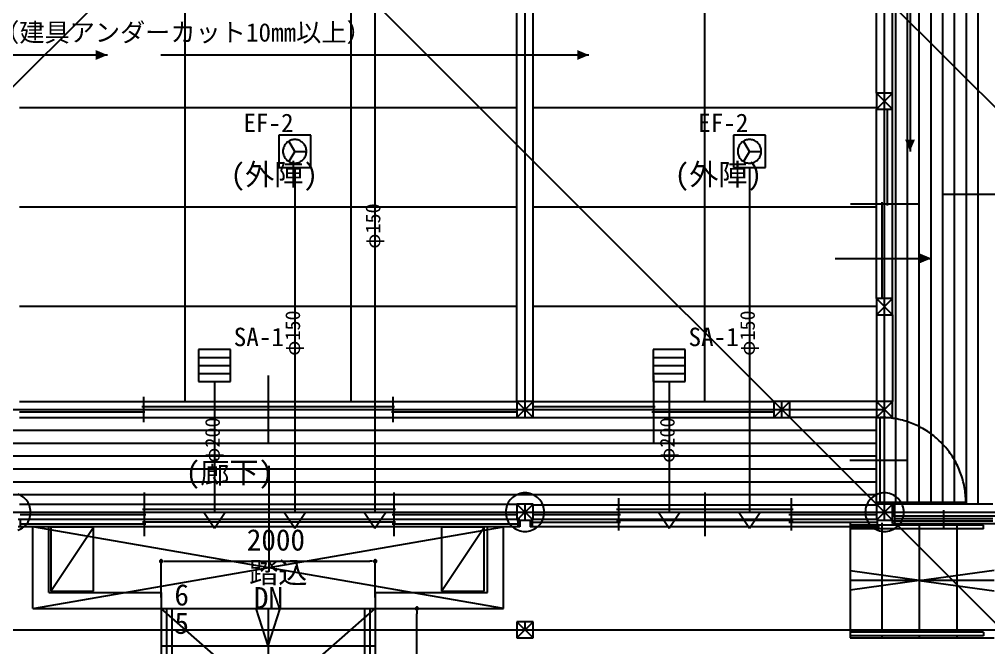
# Model space of a CAD drawing. Header units: millimetres. Extents: x -21029 to 20283, y -14043 to 14043.
# Drawn here: x -3823 to 5234, y -4636 to 1233 of the extents above; entities that cross this region are included whole.
import ezdxf

# ---------------------------------------------------------------- set-up
doc = ezdxf.new("R2010")
doc.units = ezdxf.units.MM
for name, color, linetype in [('0-2', 7, 'Continuous'), ('0-3', 7, 'Continuous'), ('0-9', 7, 'Continuous'), ('0-C', 7, 'Continuous'), ('0-D', 7, 'Continuous'), ('0-E', 7, 'Continuous'), ('0-F', 7, 'Continuous'), ('1-0', 7, 'Continuous'), ('1-1', 7, 'Continuous'), ('1-7', 7, 'Continuous'), ('1-9', 7, 'Continuous'), ('1-A', 7, 'Continuous'), ('1-C', 7, 'Continuous'), ('1-D', 7, 'Continuous'), ('2-1', 7, 'Continuous'), ('2-2', 7, 'Continuous'), ('2-3', 7, 'Continuous'), ('2-4', 7, 'Continuous'), ('2-5', 7, 'Continuous')]:
    doc.layers.add(name, color=color, linetype=linetype)
doc.styles.add('JP', font='msgothic.ttc')

msp = doc.modelspace()

# ---------------------------------------------------------------- linework, layer by layer
at = {"layer": '0-2', "color": 1}
for p, q in [((902, -2486.1), (902, 8658.9)), ((4262, -3371.1), (4262, 1428.9)), ((3302, -2486.1), (3302, -2336.1)), ((-8958, -2411.1), (4262, -2411.1)), ((902, -3446.1), (902, -3296.1)), ((4262, -3371.1), (4262, -3296.1)), ((4262, -3446.1), (4262, -3296.1)), ((-8958, -3371.1), (5362, -3371.1)), ((902, -4471.1), (902, -4396.1)), ((-8958, -4471.1), (5362, -4471.1))]:
    msp.add_line(p, q, dxfattribs=at)
at = {"layer": '0-3', "color": 7}
for p, q in [((4187, 543.9), (4187, 1353.9)), ((4337, 543.9), (4337, 1353.9)), ((4187, -1526.1), (4187, -2336.1)), ((4337, -1526.1), (4337, -2336.1)), ((4187, -2336.1), (3377, -2336.1)), ((4187, -2486.1), (3377, -2486.1))]:
    msp.add_line(p, q, dxfattribs=at)
at = {"layer": '0-9', "color": 7}
for p, q in [((-2510.5, -3829.7), (-2485.5, -3829.7)), ((-2473, -3829.7), (-2448, -3829.7)), ((-523, -3829.7), (-548, -3829.7)), ((-485.5, -3829.7), (-510.5, -3829.7)), ((-107.6, -4258.6), (-107.6, -4283.6)), ((-107.6, -4296.1), (-107.6, -4321.1))]:
    msp.add_line(p, q, dxfattribs=at)
for points in [[(-2510.5, -3829.7), (-2510.5, -3830.7), (-2510.3, -3831.8), (-2510.1, -3832.9), (-2509.8, -3833.9), (-2509.3, -3834.9), (-2508.8, -3835.9), (-2508.3, -3836.8), (-2507.6, -3837.7), (-2506.9, -3838.5), (-2506.1, -3839.2), (-2505.2, -3839.9), (-2504.3, -3840.5), (-2503.3, -3841), (-2502.3, -3841.4), (-2501.3, -3841.7), (-2500.2, -3842), (-2499.1, -3842.1), (-2498, -3842.2), (-2496.9, -3842.1), (-2495.8, -3842), (-2494.8, -3841.7), (-2493.7, -3841.4), (-2492.7, -3841), (-2491.8, -3840.5), (-2490.8, -3839.9), (-2490, -3839.2), (-2489.2, -3838.5), (-2488.4, -3837.7), (-2487.8, -3836.8), (-2487.2, -3835.9), (-2486.7, -3834.9), (-2486.3, -3833.9), (-2485.9, -3832.9), (-2485.7, -3831.8), (-2485.6, -3830.7), (-2485.5, -3829.7), (-2485.6, -3828.6), (-2485.7, -3827.5), (-2485.9, -3826.4), (-2486.3, -3825.4), (-2486.7, -3824.4), (-2487.2, -3823.4), (-2487.8, -3822.5), (-2488.4, -3821.6), (-2489.2, -3820.8), (-2490, -3820.1), (-2490.8, -3819.4), (-2491.8, -3818.8), (-2492.7, -3818.3), (-2493.7, -3817.9), (-2494.8, -3817.6), (-2495.8, -3817.3), (-2496.9, -3817.2), (-2498, -3817.2), (-2499.1, -3817.2), (-2500.2, -3817.3), (-2501.3, -3817.6), (-2502.3, -3817.9), (-2503.3, -3818.3), (-2504.3, -3818.8), (-2505.2, -3819.4), (-2506.1, -3820.1), (-2506.9, -3820.8), (-2507.6, -3821.6), (-2508.3, -3822.5), (-2508.8, -3823.4), (-2509.3, -3824.4), (-2509.8, -3825.4), (-2510.1, -3826.4), (-2510.3, -3827.5), (-2510.5, -3828.6), (-2510.5, -3829.7)], [(-485.5, -3829.7), (-485.6, -3828.6), (-485.7, -3827.5), (-485.9, -3826.4), (-486.3, -3825.4), (-486.7, -3824.4), (-487.2, -3823.4), (-487.8, -3822.5), (-488.4, -3821.6), (-489.2, -3820.8), (-490, -3820.1), (-490.8, -3819.4), (-491.8, -3818.8), (-492.7, -3818.3), (-493.7, -3817.9), (-494.8, -3817.6), (-495.8, -3817.3), (-496.9, -3817.2), (-498, -3817.2), (-499.1, -3817.2), (-500.2, -3817.3), (-501.3, -3817.6), (-502.3, -3817.9), (-503.3, -3818.3), (-504.3, -3818.8), (-505.2, -3819.4), (-506.1, -3820.1), (-506.9, -3820.8), (-507.6, -3821.6), (-508.3, -3822.5), (-508.8, -3823.4), (-509.3, -3824.4), (-509.8, -3825.4), (-510.1, -3826.4), (-510.3, -3827.5), (-510.5, -3828.6), (-510.5, -3829.7), (-510.5, -3830.7), (-510.3, -3831.8), (-510.1, -3832.9), (-509.8, -3833.9), (-509.3, -3834.9), (-508.8, -3835.9), (-508.3, -3836.8), (-507.6, -3837.7), (-506.9, -3838.5), (-506.1, -3839.2), (-505.2, -3839.9), (-504.3, -3840.5), (-503.3, -3841), (-502.3, -3841.4), (-501.3, -3841.7), (-500.2, -3842), (-499.1, -3842.1), (-498, -3842.2), (-496.9, -3842.1), (-495.8, -3842), (-494.8, -3841.7), (-493.7, -3841.4), (-492.7, -3841), (-491.8, -3840.5), (-490.8, -3839.9), (-490, -3839.2), (-489.2, -3838.5), (-488.4, -3837.7), (-487.8, -3836.8), (-487.2, -3835.9), (-486.7, -3834.9), (-486.3, -3833.9), (-485.9, -3832.9), (-485.7, -3831.8), (-485.6, -3830.7), (-485.5, -3829.7)], [(-107.6, -4258.6), (-108.6, -4258.7), (-109.7, -4258.8), (-110.8, -4259.1), (-111.8, -4259.4), (-112.8, -4259.8), (-113.8, -4260.3), (-114.7, -4260.9), (-115.6, -4261.6), (-116.4, -4262.3), (-117.1, -4263.1), (-117.8, -4264), (-118.4, -4264.9), (-118.9, -4265.9), (-119.3, -4266.9), (-119.6, -4267.9), (-119.9, -4269), (-120, -4270.1), (-120.1, -4271.1), (-120, -4272.2), (-119.9, -4273.3), (-119.6, -4274.4), (-119.3, -4275.4), (-118.9, -4276.4), (-118.4, -4277.4), (-117.8, -4278.3), (-117.1, -4279.2), (-116.4, -4280), (-115.6, -4280.7), (-114.7, -4281.4), (-113.8, -4282), (-112.8, -4282.5), (-111.8, -4282.9), (-110.8, -4283.2), (-109.7, -4283.5), (-108.6, -4283.6), (-107.6, -4283.6), (-106.5, -4283.6), (-105.4, -4283.5), (-104.3, -4283.2), (-103.3, -4282.9), (-102.3, -4282.5), (-101.3, -4282), (-100.4, -4281.4), (-99.5, -4280.7), (-98.7, -4280), (-98, -4279.2), (-97.3, -4278.3), (-96.7, -4277.4), (-96.2, -4276.4), (-95.8, -4275.4), (-95.5, -4274.4), (-95.2, -4273.3), (-95.1, -4272.2), (-95.1, -4271.1), (-95.1, -4270.1), (-95.2, -4269), (-95.5, -4267.9), (-95.8, -4266.9), (-96.2, -4265.9), (-96.7, -4264.9), (-97.3, -4264), (-98, -4263.1), (-98.7, -4262.3), (-99.5, -4261.6), (-100.4, -4260.9), (-101.3, -4260.3), (-102.3, -4259.8), (-103.3, -4259.4), (-104.3, -4259.1), (-105.4, -4258.8), (-106.5, -4258.7), (-107.6, -4258.6)]]:
    msp.add_lwpolyline(points, dxfattribs=at)
at = {"layer": '0-C', "color": 7}
for p, q in [((4287, 393.9), (4287, -506.1)), ((3944.5, -491.1), (4579.5, -491.1)), ((4237, -476.1), (4237, -1376.1)), ((-1498, -2093.6), (-1498, -2728.6)), ((2102, -2093.6), (2102, -2728.6)), ((-2664.3, -2293.6), (-2664.3, -2528.6)), ((-331.8, -2293.6), (-331.8, -2528.6)), ((-2649.3, -2436.1), (-3823, -2436.1)), ((-316.8, -2386.1), (-2679.3, -2386.1)), ((827, -2436.1), (-346.8, -2436.1)), ((2117, -2386.1), (977, -2386.1)), ((3227, -2436.1), (2087, -2436.1)), ((4187, -3296.1), (4187, -2478.6)), ((4222, -3296.1), (4222, -2486.1)), ((4472, -2887.4), (3937, -2887.4)), ((-1490.5, -2938.6), (-1490.5, -3843.6)), ((-2656.8, -3188.6), (-2656.8, -3593.6)), ((-324.3, -3188.6), (-324.3, -3593.6)), ((1775.7, -3238.6), (1775.7, -3543.6)), ((2582, -3188.6), (2582, -3593.6)), ((3388.2, -3238.6), (3388.2, -3543.6)), ((3388.2, -3238.6), (3388.2, -3543.6)), ((-309.3, -3346.1), (-2671.8, -3346.1)), ((3408.2, -3346.1), (1755.7, -3346.1)), ((4187, -3278), (5021.3, -3278)), ((4815.7, -3521.1), (4815.7, -3351.1)), ((854.5, -3438.6), (-3835.5, -3438.6)), ((-2641.8, -3396.1), (-3815.5, -3396.1)), ((-3815.5, -3438.6), (-3815.5, -3508.6)), ((834.5, -3396.1), (-339.3, -3396.1)), ((834.5, -3438.6), (834.5, -3508.6)), ((854.5, -3438.6), (854.5, -3508.6)), ((949.5, -3438.6), (949.5, -3508.6)), ((1795.7, -3396.1), (969.5, -3396.1)), ((4194.5, -3438.6), (969.5, -3438.6)), ((969.5, -3438.6), (969.5, -3508.6)), ((4194.5, -3396.1), (3368.2, -3396.1)), ((4194.5, -3438.6), (4194.5, -3508.6)), ((4337, -3406.1), (5294.5, -3406.1)), ((4337, -3476.1), (4337, -3406.1)), ((4357, -3476.1), (4357, -3406.1)), ((4357, -3431.1), (5274.5, -3431.1)), ((854.5, -3508.6), (-3835.5, -3508.6)), ((-2641.8, -3483.6), (-3815.5, -3483.6)), ((-309.3, -3463.6), (-2671.8, -3463.6)), ((834.5, -3483.6), (-339.3, -3483.6)), ((4214.5, -3508.6), (949.5, -3508.6)), ((1795.7, -3468.6), (969.5, -3468.6)), ((3408.2, -3448.6), (1755.7, -3448.6)), ((4194.5, -3468.6), (3368.2, -3468.6)), ((4337, -3476.1), (5294.5, -3476.1)), ((4357, -3451.1), (5274.5, -3451.1))]:
    msp.add_line(p, q, dxfattribs=at)
msp.add_lwpolyline([(5021.3, -3278), (5021.1, -3260.6), (5020.5, -3243.3), (5019.5, -3225.9), (5018.2, -3208.6), (5016.4, -3191.3), (5014.3, -3174.1), (5011.8, -3156.9), (5009, -3139.7), (5005.7, -3122.7), (5002.1, -3105.7), (4998.1, -3088.8), (4993.8, -3071.9), (4989.1, -3055.2), (4984, -3038.6), (4978.5, -3022.1), (4972.7, -3005.7), (4966.6, -2989.5), (4960, -2973.4), (4953.2, -2957.4), (4945.9, -2941.6), (4938.4, -2926), (4930.5, -2910.5), (4922.2, -2895.2), (4913.7, -2880.1), (4904.7, -2865.2), (4895.5, -2850.5), (4886, -2836), (4876.1, -2821.7), (4865.9, -2807.6), (4855.4, -2793.7), (4844.7, -2780.1), (4833.6, -2766.7), (4822.2, -2753.6), (4810.6, -2740.7), (4798.6, -2728.1), (4786.4, -2715.7), (4773.9, -2703.7), (4761.2, -2691.8), (4748.2, -2680.3), (4735, -2669.1), (4721.5, -2658.1), (4707.8, -2647.5), (4693.8, -2637.1), (4679.6, -2627.1), (4665.2, -2617.3), (4650.6, -2607.9), (4635.8, -2598.8), (4620.8, -2590.1), (4605.6, -2581.6), (4590.3, -2573.5), (4574.7, -2565.8), (4559, -2558.4), (4543.2, -2551.3), (4527.1, -2544.6), (4511, -2538.2), (4494.7, -2532.2), (4478.2, -2526.5), (4461.7, -2521.2), (4445, -2516.3), (4428.3, -2511.7), (4411.4, -2507.5), (4394.5, -2503.7), (4377.4, -2500.3), (4360.3, -2497.2), (4343.2, -2494.5), (4326, -2492.2), (4308.7, -2490.2), (4291.4, -2488.6), (4274.1, -2487.4), (4256.7, -2486.6), (4239.4, -2486.2), (4222, -2486.1)], dxfattribs=at)
at = {"layer": '0-D', "color": 7}
for p, q in [((4367, -3296.1), (4367, 3281.4)), ((4477, -3296.1), (4477, 3281.4)), ((4587, -3296.1), (4587, 3281.4)), ((4697, -3296.1), (4697, 3281.4)), ((4807, -3296.1), (4807, 3281.4)), ((4917, -3296.1), (4917, 3281.4)), ((5027, -3296.1), (5027, 3281.4)), ((5137, -3296.1), (5137, 3273.9)), ((-2273, -2336.1), (-2273, 1338.9)), ((-723, -2336.1), (-723, 1338.9)), ((827, -2336.1), (827, 1338.9)), ((977, -2336.1), (977, 1338.9)), ((2582, -2336.1), (2582, 1353.9)), ((-3823, 410.9), (827, 410.9)), ((977, 410.9), (4187, 410.9)), ((4187, -1376.1), (4187, 393.9)), ((4337, -1376.1), (4337, 393.9)), ((-3823, -517.1), (827, -517.1)), ((977, -517.1), (4187, -517.1)), ((-3823, -1445.1), (827, -1445.1)), ((977, -1445.1), (4187, -1445.1)), ((-3823, -2336.1), (827, -2336.1)), ((-3823, -2336.1), (827, -2336.1)), ((977, -2336.1), (3227, -2336.1)), ((-3823, -2486.1), (827, -2486.1)), ((-3823, -2486.1), (827, -2486.1)), ((977, -2486.1), (3227, -2486.1)), ((-7183, -2606.1), (4187, -2606.1)), ((-7183, -2726.1), (4187, -2726.1)), ((-7183, -2846.1), (4187, -2846.1)), ((-7183, -2966.1), (4187, -2966.1)), ((-7183, -3086.1), (4187, -3086.1)), ((-7183, -3206.1), (4187, -3206.1)), ((-3823, -3296.1), (827, -3296.1)), ((969.5, -3303.6), (4194.5, -3303.6)), ((4357, -3296.1), (4337, -3296.1)), ((4337, -3296.1), (4337, -3406.1)), ((5274.5, -3296.1), (4337, -3296.1)), ((4357, -3406.1), (4357, -3296.1)), ((4337, -3406.1), (4357, -3406.1)), ((-3698, -4271.1), (-3698, -3508.6)), ((-3698, -4271.1), (702, -3508.6)), ((702, -4271.1), (-3698, -3508.6)), ((-3548, -4121.1), (-3548, -3508.6)), ((552, -4121.1), (552, -3508.6)), ((702, -4271.1), (702, -3508.6)), ((5187, -3491.1), (3942, -3491.1)), ((5187, -3526.1), (3942, -3526.1)), ((5187, -3526.1), (5187, -3491.1)), ((-3548, -4121.1), (-2498, -4121.1)), ((-2498, -4121.1), (-2498, -6021.1)), ((-498, -4121.1), (552, -4121.1)), ((-498, -4121.1), (-498, -6021.1)), ((-3698, -4271.1), (702, -4271.1)), ((-2498, -6021.1), (-498, -4271.1)), ((-498, -6021.1), (-2498, -4271.1)), ((-2448, -4271.1), (-2448, -5938.1)), ((-2398, -4271.1), (-2398, -5938.1)), ((-1498, -4621.1), (-1610.2, -4271.1)), ((-1498, -4271.1), (-1498, -6021.1)), ((-1498, -4621.1), (-1385.9, -4271.1)), ((-598, -4271.1), (-598, -5938.1)), ((-548, -4271.1), (-548, -5938.1)), ((5187, -4491.1), (3942, -4491.1)), ((5187, -4526.1), (3942, -4526.1)), ((5187, -4491.1), (5187, -4526.1)), ((-2498, -4621.1), (-498, -4621.1))]:
    msp.add_line(p, q, dxfattribs=at)
at = {"layer": '0-F', "color": 7}
msp.add_solid([(-2261.2, -161.1), (-2261.2, -161.1), (-2261.2, -161.1)], dxfattribs=at)
at = {"layer": '1-0', "color": 7}
for p, q in [((-3130.5, -3510.5), (-3530.5, -3510.5)), ((-3530.5, -3510.5), (-3530.5, -4110.5)), ((-3530.5, -4110.5), (-3130.5, -3510.5)), ((-3130.5, -4110.5), (-3130.5, -3510.5)), ((521.9, -3510.5), (121.9, -3510.5)), ((121.9, -3510.5), (121.9, -4110.5)), ((121.9, -4110.5), (521.9, -3510.5)), ((521.9, -4110.5), (521.9, -3510.5)), ((-3530.5, -4110.5), (-3130.5, -4110.5)), ((121.9, -4110.5), (521.9, -4110.5))]:
    msp.add_line(p, q, dxfattribs=at)
at = {"layer": '1-1', "color": 7}
for p, q in [((-2498, -4168.3), (-2498, -3829.7)), ((-2448, -3829.7), (-548, -3829.7)), ((-498, -4168.3), (-498, -3829.7)), ((-498, -4271.1), (-107.6, -4271.1)), ((-107.6, -5971.1), (-107.6, -4321.1))]:
    msp.add_line(p, q, dxfattribs=at)
at = {"layer": '1-7', "color": 2}
msp.add_line((10037, -4331.1), (4277, 1428.9), dxfattribs=at)
at = {"layer": '1-9', "color": 7}
for p, q in [((4337, 393.9), (4187, 543.9)), ((4187, 393.9), (4337, 543.9)), ((4337, 543.9), (4187, 543.9)), ((4187, 543.9), (4187, 393.9)), ((4337, 393.9), (4337, 543.9)), ((4187, 393.9), (4337, 393.9)), ((4337, -1376.1), (4187, -1376.1)), ((4187, -1376.1), (4187, -1526.1)), ((4187, -1526.1), (4337, -1376.1)), ((4337, -1526.1), (4187, -1376.1)), ((4337, -1526.1), (4337, -1376.1)), ((4187, -1526.1), (4337, -1526.1)), ((977, -2336.1), (827, -2336.1)), ((827, -2336.1), (827, -2486.1)), ((827, -2486.1), (977, -2336.1)), ((977, -2486.1), (827, -2336.1)), ((977, -2486.1), (977, -2336.1)), ((3377, -2336.1), (3227, -2336.1)), ((3227, -2336.1), (3227, -2486.1)), ((3227, -2486.1), (3377, -2336.1)), ((3377, -2486.1), (3227, -2336.1)), ((3377, -2486.1), (3377, -2336.1)), ((4337, -2486.1), (4187, -2336.1)), ((4187, -2486.1), (4337, -2336.1)), ((4337, -2336.1), (4187, -2336.1)), ((4187, -2336.1), (4187, -2486.1)), ((4337, -2486.1), (4337, -2336.1)), ((827, -2486.1), (977, -2486.1)), ((3227, -2486.1), (3377, -2486.1)), ((4187, -2486.1), (4337, -2486.1)), ((977, -3296.1), (827, -3296.1)), ((827, -3296.1), (827, -3446.1)), ((827, -3446.1), (977, -3296.1)), ((977, -3446.1), (827, -3296.1)), ((977, -3446.1), (977, -3296.1)), ((4337, -3446.1), (4187, -3296.1)), ((4187, -3446.1), (4337, -3296.1)), ((4337, -3296.1), (4187, -3296.1)), ((4187, -3296.1), (4187, -3446.1)), ((4337, -3446.1), (4337, -3296.1)), ((827, -3446.1), (977, -3446.1)), ((4187, -3446.1), (4337, -3446.1)), ((977, -4546.1), (827, -4396.1)), ((827, -4546.1), (977, -4396.1)), ((977, -4396.1), (827, -4396.1)), ((827, -4396.1), (827, -4546.1)), ((977, -4546.1), (977, -4396.1)), ((827, -4546.1), (977, -4546.1))]:
    msp.add_line(p, q, dxfattribs=at)
for points in [[(-3718, -3371.1), (-3718.7, -3355.5), (-3720.8, -3339.9), (-3724.2, -3324.6), (-3728.9, -3309.6), (-3734.9, -3295.1), (-3742.1, -3281.1), (-3750.6, -3267.9), (-3760.1, -3255.4), (-3770.7, -3243.9), (-3782.3, -3233.3), (-3794.8, -3223.7), (-3808, -3215.3), (-3821.9, -3208), (-3836.5, -3202)], [(1082, -3371.1), (1081.3, -3355.5), (1079.2, -3339.9), (1075.8, -3324.6), (1071.1, -3309.6), (1065.1, -3295.1), (1057.9, -3281.1), (1049.4, -3267.9), (1039.9, -3255.4), (1029.3, -3243.9), (1017.7, -3233.3), (1005.2, -3223.7), (992, -3215.3), (978.1, -3208), (963.5, -3202), (948.6, -3197.3), (933.2, -3193.9), (917.7, -3191.8), (902, -3191.1), (886.3, -3191.8), (870.7, -3193.9), (855.4, -3197.3), (840.4, -3202), (825.9, -3208), (812, -3215.3), (798.7, -3223.7), (786.3, -3233.3), (774.7, -3243.9), (764.1, -3255.4), (754.5, -3267.9), (746.1, -3281.1), (738.8, -3295.1), (732.8, -3309.6), (728.1, -3324.6), (724.7, -3339.9), (722.7, -3355.5), (722, -3371.1), (722.7, -3386.8), (724.7, -3402.4), (728.1, -3417.7), (732.8, -3432.7), (738.8, -3447.2), (746.1, -3461.1), (754.5, -3474.4), (764.1, -3486.8), (774.7, -3498.4), (786.3, -3509), (798.7, -3518.6), (812, -3527), (825.9, -3534.3), (840.4, -3540.3), (855.4, -3545), (870.7, -3548.4), (886.3, -3550.5), (902, -3551.1), (917.7, -3550.5), (933.2, -3548.4), (948.6, -3545), (963.5, -3540.3), (978.1, -3534.3), (992, -3527), (1005.2, -3518.6), (1017.7, -3509), (1029.3, -3498.4), (1039.9, -3486.8), (1049.4, -3474.4), (1057.9, -3461.1), (1065.1, -3447.2), (1071.1, -3432.7), (1075.8, -3417.7), (1079.2, -3402.4), (1081.3, -3386.8), (1082, -3371.1)], [(4442, -3371.1), (4441.3, -3355.5), (4439.2, -3339.9), (4435.8, -3324.6), (4431.1, -3309.6), (4425.1, -3295.1), (4417.9, -3281.1), (4409.4, -3267.9), (4399.9, -3255.4), (4389.3, -3243.9), (4377.7, -3233.3), (4365.2, -3223.7), (4352, -3215.3), (4338.1, -3208), (4323.5, -3202), (4308.6, -3197.3), (4293.2, -3193.9), (4277.7, -3191.8), (4262, -3191.1), (4246.3, -3191.8), (4230.7, -3193.9), (4215.4, -3197.3), (4200.4, -3202), (4185.9, -3208), (4172, -3215.3), (4158.7, -3223.7), (4146.3, -3233.3), (4134.7, -3243.9), (4124.1, -3255.4), (4114.5, -3267.9), (4106.1, -3281.1), (4098.8, -3295.1), (4092.8, -3309.6), (4088.1, -3324.6), (4084.7, -3339.9), (4082.7, -3355.5), (4082, -3371.1), (4082.7, -3386.8), (4084.7, -3402.4), (4088.1, -3417.7), (4092.8, -3432.7), (4098.8, -3447.2), (4106.1, -3461.1), (4114.5, -3474.4), (4124.1, -3486.8), (4134.7, -3498.4), (4146.3, -3509), (4158.7, -3518.6), (4172, -3527), (4185.9, -3534.3), (4200.4, -3540.3), (4215.4, -3545), (4230.7, -3548.4), (4246.3, -3550.5), (4262, -3551.1), (4277.7, -3550.5), (4293.2, -3548.4), (4308.6, -3545), (4323.5, -3540.3), (4338.1, -3534.3), (4352, -3527), (4365.2, -3518.6), (4377.7, -3509), (4389.3, -3498.4), (4399.9, -3486.8), (4409.4, -3474.4), (4417.9, -3461.1), (4425.1, -3447.2), (4431.1, -3432.7), (4435.8, -3417.7), (4439.2, -3402.4), (4441.3, -3386.8), (4442, -3371.1)], [(-3836.5, -3540.3), (-3821.9, -3534.3), (-3808, -3527), (-3794.8, -3518.6), (-3782.3, -3509), (-3770.7, -3498.4), (-3760.1, -3486.8), (-3750.6, -3474.4), (-3742.1, -3461.1), (-3734.9, -3447.2), (-3728.9, -3432.7), (-3724.2, -3417.7), (-3720.8, -3402.4), (-3718.7, -3386.8), (-3718, -3371.1)]]:
    msp.add_lwpolyline(points, dxfattribs=at)
msp.add_solid([(-2261.2, -161.1), (-2261.2, -161.1), (-2261.2, -161.1)], dxfattribs=at)
msp.add_solid([(-2261.2, -161.1), (-2261.2, -161.1), (-2261.2, -161.1)], dxfattribs=at)
msp.add_solid([(-2261.2, -161.1), (-2261.2, -161.1), (-2261.2, -161.1)], dxfattribs=at)
msp.add_solid([(-2261.2, -161.1), (-2261.2, -161.1), (-2261.2, -161.1)], dxfattribs=at)
msp.add_solid([(-2261.2, -161.1), (-2261.2, -161.1), (-2261.2, -161.1)], dxfattribs=at)
msp.add_solid([(-2261.2, -161.1), (-2261.2, -161.1), (-2261.2, -161.1)], dxfattribs=at)
at = {"layer": '1-A', "color": 7}
for p, q in [((-8958, -4471.1), (-3058, 1428.9)), ((-538, 1428.9), (5362, -4471.1))]:
    msp.add_line(p, q, dxfattribs=at)
at = {"layer": '1-C', "color": 7}
msp.add_solid([(-2261.2, -161.1), (-2261.2, -161.1), (-2261.2, -161.1)], dxfattribs=at)
msp.add_solid([(-2261.2, -161.1), (-2261.2, -161.1), (-2261.2, -161.1)], dxfattribs=at)
at = {"layer": '1-D', "color": 7}
for p, q in [((3942, -3471.1), (3942, -4546.1)), ((4237, -3471.1), (4237, -4491.1)), ((4587, -3471.1), (4587, -4491.1)), ((4937, -3471.1), (4937, -4491.1)), ((4587, -4008.6), (3942, -3919)), ((4587, -4008.6), (5287, -3911.3)), ((4587, -4008.6), (3942, -4098.3)), ((5287, -4008.6), (3942, -4008.6)), ((4587, -4008.6), (5287, -4105.9)), ((3942, -4526.1), (3942, -4546.1)), ((4237, -4526.1), (4237, -4546.1)), ((4587, -4526.1), (4587, -4546.1)), ((4937, -4526.1), (4937, -4546.1)), ((3942, -4546.1), (5287, -4546.1))]:
    msp.add_line(p, q, dxfattribs=at)
at = {"layer": '2-1', "color": 5}
for p, q in [((-1100, 150), (-1400, 150)), ((-1400, 150), (-1400, -150)), ((-1250, 0), (-1305, 95.3)), ((-1100, -150), (-1100, 150)), ((3150, 150), (2850, 150)), ((2850, 150), (2850, -150)), ((3000, 0), (2945, 95.3)), ((3150, -150), (3150, 150)), ((-1250, 0), (-1305, -95.3)), ((-1250, 0), (-1140, 0)), ((3000, 0), (2945, -95.3)), ((3000, 0), (3110, 0)), ((-1400, -150), (-1100, -150)), ((2850, -150), (3150, -150))]:
    msp.add_line(p, q, dxfattribs=at)
for points in [[(-1140, 0), (-1140.4, 9.6), (-1141.7, 19.1), (-1143.7, 28.5), (-1146.6, 37.6), (-1150.3, 46.5), (-1154.7, 55), (-1159.9, 63.1), (-1165.7, 70.7), (-1172.2, 77.8), (-1179.3, 84.3), (-1186.9, 90.1), (-1195, 95.3), (-1203.5, 99.7), (-1212.4, 103.4), (-1221.5, 106.3), (-1230.9, 108.3), (-1240.4, 109.6), (-1250, 110), (-1259.6, 109.6), (-1269.1, 108.3), (-1278.5, 106.3), (-1287.6, 103.4), (-1296.5, 99.7), (-1305, 95.3), (-1313.1, 90.1), (-1320.7, 84.3), (-1327.8, 77.8), (-1334.3, 70.7), (-1340.1, 63.1), (-1345.3, 55), (-1349.7, 46.5), (-1353.4, 37.6), (-1356.3, 28.5), (-1358.3, 19.1), (-1359.6, 9.6), (-1360, 0), (-1359.6, -9.6), (-1358.3, -19.1), (-1356.3, -28.5), (-1353.4, -37.6), (-1349.7, -46.5), (-1345.3, -55), (-1340.1, -63.1), (-1334.3, -70.7), (-1327.8, -77.8), (-1320.7, -84.3), (-1313.1, -90.1), (-1305, -95.3), (-1296.5, -99.7), (-1287.6, -103.4), (-1278.5, -106.3), (-1269.1, -108.3), (-1259.6, -109.6), (-1250, -110), (-1240.4, -109.6), (-1230.9, -108.3), (-1221.5, -106.3), (-1212.4, -103.4), (-1203.5, -99.7), (-1195, -95.3), (-1186.9, -90.1), (-1179.3, -84.3), (-1172.2, -77.8), (-1165.7, -70.7), (-1159.9, -63.1), (-1154.7, -55), (-1150.3, -46.5), (-1146.6, -37.6), (-1143.7, -28.5), (-1141.7, -19.1), (-1140.4, -9.6), (-1140, 0)], [(3110, 0), (3109.6, 9.6), (3108.3, 19.1), (3106.3, 28.5), (3103.4, 37.6), (3099.7, 46.5), (3095.3, 55), (3090.1, 63.1), (3084.3, 70.7), (3077.8, 77.8), (3070.7, 84.3), (3063.1, 90.1), (3055, 95.3), (3046.5, 99.7), (3037.6, 103.4), (3028.5, 106.3), (3019.1, 108.3), (3009.6, 109.6), (3000, 110), (2990.4, 109.6), (2980.9, 108.3), (2971.5, 106.3), (2962.4, 103.4), (2953.5, 99.7), (2945, 95.3), (2936.9, 90.1), (2929.3, 84.3), (2922.2, 77.8), (2915.7, 70.7), (2909.9, 63.1), (2904.7, 55), (2900.3, 46.5), (2896.6, 37.6), (2893.7, 28.5), (2891.7, 19.1), (2890.4, 9.6), (2890, 0), (2890.4, -9.6), (2891.7, -19.1), (2893.7, -28.5), (2896.6, -37.6), (2900.3, -46.5), (2904.7, -55), (2909.9, -63.1), (2915.7, -70.7), (2922.2, -77.8), (2929.3, -84.3), (2936.9, -90.1), (2945, -95.3), (2953.5, -99.7), (2962.4, -103.4), (2971.5, -106.3), (2980.9, -108.3), (2990.4, -109.6), (3000, -110), (3009.6, -109.6), (3019.1, -108.3), (3028.5, -106.3), (3037.6, -103.4), (3046.5, -99.7), (3055, -95.3), (3063.1, -90.1), (3070.7, -84.3), (3077.8, -77.8), (3084.3, -70.7), (3090.1, -63.1), (3095.3, -55), (3099.7, -46.5), (3103.4, -37.6), (3106.3, -28.5), (3108.3, -19.1), (3109.6, -9.6), (3110, 0)]]:
    msp.add_lwpolyline(points, dxfattribs=at)
at = {"layer": '2-2', "color": 3}
for p, q in [((-1850, -1850), (-2150, -1850)), ((-2150, -1850), (-2150, -2150)), ((-1850, -2150), (-1850, -1850)), ((2400, -1850), (2100, -1850)), ((2100, -1850), (2100, -2150)), ((2400, -2150), (2400, -1850)), ((-2150, -1925), (-1850, -1925)), ((2100, -1925), (2400, -1925)), ((-2150, -2000), (-1850, -2000)), ((-2150, -2075), (-1850, -2075)), ((2100, -2000), (2400, -2000)), ((2100, -2075), (2400, -2075)), ((-2150, -2150), (-1850, -2150)), ((2100, -2150), (2400, -2150))]:
    msp.add_line(p, q, dxfattribs=at)
at = {"layer": '2-3', "color": 5}
for p, q in [((-500, 1850), (-500, -3371)), ((-1250, -150), (-1250, -3371)), ((3000, -150), (3000, -3371)), ((-1350, -3371), (-1250, -3521)), ((-1250, -3521), (-1150, -3371)), ((-600, -3371), (-500, -3521)), ((-500, -3521), (-400, -3371)), ((2900, -3371), (3000, -3521)), ((3000, -3521), (3100, -3371))]:
    msp.add_line(p, q, dxfattribs=at)
at = {"layer": '2-3', "color": 3}
for p, q in [((-2000, -2150), (-2000, -3371)), ((2250, -2150), (2250, -3371)), ((-2100, -3371), (-2000, -3521)), ((-2000, -3521), (-1900, -3371)), ((2150, -3371), (2250, -3521)), ((2250, -3521), (2350, -3371))]:
    msp.add_line(p, q, dxfattribs=at)
at = {"layer": '2-4', "color": 1}
for p, q in [((4500, 1500), (4500, 0)), ((-7000, 900), (-3000, 900)), ((-2500, 900), (1500, 900)), ((4800, -400), (5600, -400)), ((3800, -1000), (4700, -1000))]:
    msp.add_line(p, q, dxfattribs=at)
for points in [[(-3000, 900), (-3110.5, 946.7), (-3110.5, 853.3)], [(1500, 900), (1389.5, 946.7), (1389.5, 853.3)], [(4500, 0), (4546.7, 110.5), (4453.3, 110.5)], [(4700, -1000), (4589.5, -953.3), (4589.5, -1046.7)]]:
    msp.add_solid(points, dxfattribs=at)

# ---------------------------------------------------------------- texts
at = {"layer": '0-D', "color": 7, "style": 'JP'}
for s, p in [('6', (-2374.2, -4243.1)), ('DN', (-1631.4, -4270.8)), ('5', (-2374.2, -4507.9))]:
    msp.add_text(s, height=200, dxfattribs=at).set_placement(p)
at = {"layer": '0-E', "color": 7, "style": 'JP'}
for s, p in [('(外陣)', (-1849.6, -316)), ('(外陣)', (2300.5, -316)), ('(廊下)', (-2268.7, -3100)), ('踏込', (-1676.4, -4033.9))]:
    msp.add_text(s, height=200, dxfattribs=at).set_placement(p)
at = {"layer": '1-1', "color": 7, "style": 'JP'}
msp.add_text('2000', height=200, dxfattribs=at).set_placement((-1698, -3729.7))
at = {"layer": '2-3', "color": 5, "style": 'JP'}
for p in [(-450, -910.5), (-1200, -1910.5), (3050, -1910.5)]:
    msp.add_text('φ150', height=138, rotation=90, dxfattribs=at).set_placement(p)
at = {"layer": '2-3', "color": 3, "style": 'JP'}
for p in [(-1950, -2910.5), (2300, -2910.5)]:
    msp.add_text('φ200', height=138, rotation=90, dxfattribs=at).set_placement(p)
at = {"layer": '2-4', "color": 1, "style": 'JP'}
msp.add_text('換気経路（建具アンダーカット10mm以上）', height=172.5, dxfattribs=at).set_placement((-5000, 1025))
at = {"layer": '2-5', "color": 5, "style": 'JP'}
for p in [(-1730, 180), (2520, 180)]:
    msp.add_text('EF-2', height=172.5, dxfattribs=at).set_placement(p)
at = {"layer": '2-5', "color": 3, "style": 'JP'}
for p in [(-1820, -1820), (2430, -1820)]:
    msp.add_text('SA-1', height=172.5, dxfattribs=at).set_placement(p)

doc.saveas('drawing.dxf')
